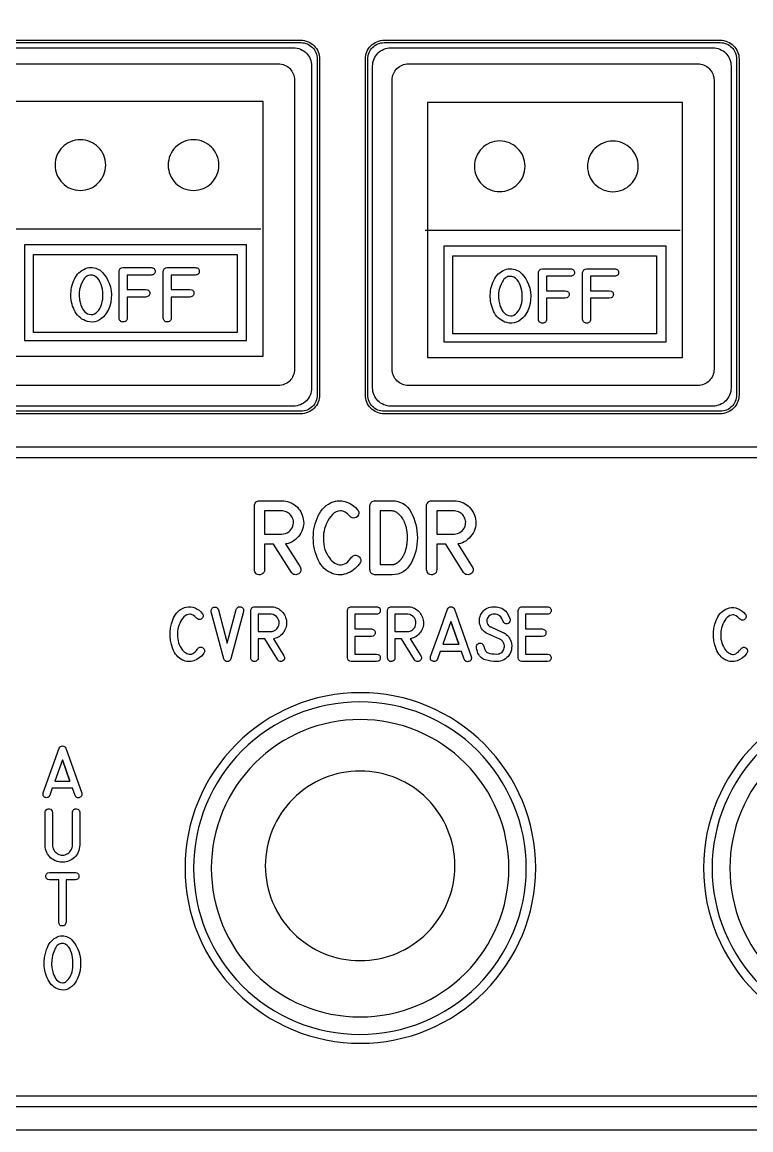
# Model space of a CAD drawing. Extents: x 214 to 359, y 82 to 686.
# Drawn here: x 282.1 to 327.8, y 253.9 to 323.5 of the extents above; entities that cross this region are included whole.
import ezdxf

# ---------------------------------------------------------------- set-up
doc = ezdxf.new("R2010")
doc.units = 0
for name, color, linetype in [('_BACKPANEL', 5, 'CONTINUOUS'), ('_ENGRAVING', 105, 'CONTINUOUS'), ('_LABELS', 30, 'CONTINUOUS'), ('_TOPLAYER', 1, 'CONTINUOUS')]:
    doc.layers.add(name, color=color, linetype=linetype)

msp = doc.modelspace()

# ---------------------------------------------------------------- linework, layer by layer
at = {"layer": '_BACKPANEL'}
for points in [[(214.375, 387.8), (214.375, 374.411), (214.375, 347.633), (214.375, 294.076), (214.375, 280.687), (214.375, 253.909), (359.375, 253.909), (359.375, 280.687), (359.375, 294.076), (359.375, 347.633), (359.375, 374.411), (359.375, 387.8)], [(304.82, 322.177), (325.915, 322.177), (326.02, 322.171), (326.123, 322.156), (326.221, 322.13), (326.316, 322.096), (326.406, 322.053), (326.49, 322.002), (326.569, 321.942), (326.642, 321.876), (326.708, 321.803), (326.767, 321.724), (326.819, 321.64), (326.862, 321.55), (326.896, 321.455), (326.922, 321.357), (326.937, 321.254), (326.942, 321.149), (326.942, 300.054), (326.937, 299.949), (326.922, 299.846), (326.896, 299.748), (326.862, 299.653), (326.819, 299.563), (326.767, 299.479), (326.708, 299.4), (326.642, 299.327), (326.569, 299.261), (326.49, 299.202), (326.406, 299.15), (326.316, 299.107), (326.221, 299.073), (326.123, 299.047), (326.02, 299.032), (325.915, 299.027), (304.82, 299.027), (304.714, 299.032), (304.612, 299.047), (304.513, 299.073), (304.419, 299.107), (304.329, 299.15), (304.244, 299.202), (304.165, 299.261), (304.093, 299.327), (304.026, 299.4), (303.967, 299.479), (303.916, 299.563), (303.873, 299.653), (303.838, 299.748), (303.813, 299.846), (303.798, 299.949), (303.792, 300.054), (303.792, 321.149), (303.798, 321.254), (303.813, 321.357), (303.838, 321.455), (303.873, 321.55), (303.916, 321.64), (303.967, 321.724), (304.026, 321.803), (304.093, 321.876), (304.165, 321.942), (304.244, 322.002), (304.329, 322.053), (304.419, 322.096), (304.513, 322.13), (304.612, 322.156), (304.714, 322.171)]]:
    msp.add_lwpolyline(points, close=True, dxfattribs=at)
msp.add_lwpolyline([(278.493, 322.177), (299.589, 322.177), (299.694, 322.171), (299.796, 322.156), (299.895, 322.13), (299.989, 322.096), (300.079, 322.053), (300.164, 322.002), (300.243, 321.942), (300.316, 321.876), (300.382, 321.803), (300.441, 321.724), (300.492, 321.64), (300.535, 321.55), (300.57, 321.455), (300.595, 321.357), (300.611, 321.254), (300.616, 321.149), (300.616, 300.054), (300.611, 299.949), (300.595, 299.846), (300.57, 299.748), (300.535, 299.653), (300.492, 299.563), (300.441, 299.479), (300.382, 299.4), (300.316, 299.327), (300.243, 299.261), (300.164, 299.202), (300.079, 299.15), (299.989, 299.107), (299.895, 299.073), (299.796, 299.047), (299.694, 299.032), (299.589, 299.027), (278.493, 299.027)], dxfattribs=at)
msp.add_lwpolyline([(303.309, 276.439, 0.414214), (297.359, 270.489, 0.414214), (303.309, 264.539, 0.414214), (309.259, 270.489, 0.414214)], format="xyb", close=True, dxfattribs=at)
at = {"layer": '_ENGRAVING'}
for points in [[(278.503, 322.33), (299.579, 322.33), (299.701, 322.324), (299.819, 322.306), (299.933, 322.276), (300.043, 322.237), (300.147, 322.187), (300.245, 322.127), (300.337, 322.059), (300.421, 321.982), (300.498, 321.897), (300.566, 321.806), (300.626, 321.708), (300.676, 321.604), (300.716, 321.494), (300.745, 321.38), (300.763, 321.261), (300.769, 321.139), (300.769, 300.064), (300.763, 299.942), (300.745, 299.823), (300.716, 299.709), (300.676, 299.6), (300.626, 299.495), (300.566, 299.397), (300.498, 299.306), (300.421, 299.221), (300.337, 299.144), (300.245, 299.076), (300.147, 299.017), (300.043, 298.967), (299.933, 298.927), (299.819, 298.897), (299.701, 298.879), (299.579, 298.873), (278.503, 298.873)], [(278.911, 321.852), (299.127, 321.852), (299.244, 321.846), (299.358, 321.828), (299.468, 321.8), (299.573, 321.762), (299.672, 321.714), (299.767, 321.657), (299.854, 321.591), (299.935, 321.518), (300.009, 321.437), (300.075, 321.349), (300.132, 321.255), (300.18, 321.155), (300.218, 321.05), (300.246, 320.94), (300.263, 320.827), (300.269, 320.71), (300.269, 300.494), (300.263, 300.376), (300.246, 300.263), (300.218, 300.153), (300.18, 300.048), (300.132, 299.948), (300.075, 299.854), (300.009, 299.766), (299.935, 299.685), (299.854, 299.612), (299.767, 299.546), (299.672, 299.489), (299.573, 299.441), (299.468, 299.403), (299.358, 299.375), (299.244, 299.357), (299.127, 299.352), (278.911, 299.352)]]:
    msp.add_lwpolyline(points, dxfattribs=at)
for points in [[(304.83, 322.33), (325.905, 322.33), (326.027, 322.324), (326.146, 322.306), (326.26, 322.276), (326.369, 322.237), (326.473, 322.187), (326.572, 322.127), (326.663, 322.059), (326.748, 321.982), (326.824, 321.897), (326.893, 321.806), (326.952, 321.708), (327.002, 321.604), (327.042, 321.494), (327.072, 321.38), (327.089, 321.261), (327.096, 321.139), (327.096, 300.064), (327.089, 299.942), (327.072, 299.823), (327.042, 299.709), (327.002, 299.6), (326.952, 299.495), (326.893, 299.397), (326.824, 299.306), (326.748, 299.221), (326.663, 299.144), (326.572, 299.076), (326.473, 299.017), (326.369, 298.967), (326.26, 298.927), (326.146, 298.897), (326.027, 298.879), (325.905, 298.873), (304.83, 298.873), (304.708, 298.879), (304.589, 298.897), (304.475, 298.927), (304.365, 298.967), (304.261, 299.017), (304.163, 299.076), (304.071, 299.144), (303.987, 299.221), (303.91, 299.306), (303.842, 299.397), (303.782, 299.495), (303.732, 299.6), (303.692, 299.709), (303.663, 299.823), (303.645, 299.942), (303.639, 300.064), (303.639, 321.139), (303.645, 321.261), (303.663, 321.38), (303.692, 321.494), (303.732, 321.604), (303.782, 321.708), (303.842, 321.806), (303.91, 321.897), (303.987, 321.982), (304.071, 322.059), (304.163, 322.127), (304.261, 322.187), (304.365, 322.237), (304.475, 322.276), (304.589, 322.306), (304.708, 322.324)], [(305.238, 321.852), (325.454, 321.852), (325.571, 321.846), (325.684, 321.828), (325.794, 321.8), (325.899, 321.762), (325.999, 321.714), (326.093, 321.657), (326.181, 321.591), (326.262, 321.518), (326.335, 321.437), (326.401, 321.349), (326.458, 321.255), (326.506, 321.155), (326.544, 321.05), (326.572, 320.94), (326.59, 320.827), (326.596, 320.71), (326.596, 300.494), (326.59, 300.376), (326.572, 300.263), (326.544, 300.153), (326.506, 300.048), (326.458, 299.948), (326.401, 299.854), (326.335, 299.766), (326.262, 299.685), (326.181, 299.612), (326.093, 299.546), (325.999, 299.489), (325.899, 299.441), (325.794, 299.403), (325.684, 299.375), (325.571, 299.357), (325.454, 299.352), (305.238, 299.352), (305.121, 299.357), (305.007, 299.375), (304.897, 299.403), (304.792, 299.441), (304.692, 299.489), (304.598, 299.546), (304.51, 299.612), (304.429, 299.685), (304.356, 299.766), (304.29, 299.854), (304.233, 299.948), (304.185, 300.048), (304.147, 300.153), (304.119, 300.263), (304.101, 300.376), (304.096, 300.494), (304.096, 320.71), (304.101, 320.827), (304.119, 320.94), (304.147, 321.05), (304.185, 321.155), (304.233, 321.255), (304.29, 321.349), (304.356, 321.437), (304.429, 321.518), (304.51, 321.591), (304.598, 321.657), (304.692, 321.714), (304.792, 321.762), (304.897, 321.8), (305.007, 321.828), (305.121, 321.846)], [(219.719, 296.135), (355.536, 296.135), (355.536, 296.771), (219.719, 296.771)], [(299.538, 289.254), (299.568, 289.191), (299.587, 289.131), (299.594, 289.073), (299.59, 289.018), (299.574, 288.965), (299.546, 288.915), (299.507, 288.868), (299.456, 288.823), (299.399, 288.791), (299.339, 288.771), (299.274, 288.765), (299.205, 288.771), (299.139, 288.789), (299.082, 288.818), (299.035, 288.859), (298.998, 288.911), (297.879, 290.679), (297.311, 290.679), (297.311, 289.082), (297.3, 288.99), (297.267, 288.912), (297.211, 288.847), (297.132, 288.797), (297.044, 288.766), (296.959, 288.761), (296.876, 288.783), (296.796, 288.83), (296.742, 288.88), (296.703, 288.939), (296.679, 289.006), (296.671, 289.082), (296.671, 293.092), (296.677, 293.155), (296.694, 293.213), (296.723, 293.267), (296.763, 293.316), (296.812, 293.357), (296.866, 293.386), (296.925, 293.403), (296.989, 293.409), (298.398, 293.409), (298.523, 293.404), (298.644, 293.389), (298.761, 293.364), (298.873, 293.328), (298.982, 293.283), (299.086, 293.227), (299.185, 293.162), (299.281, 293.086), (299.37, 293.002), (299.451, 292.913), (299.522, 292.819), (299.585, 292.719), (299.638, 292.614), (299.683, 292.503), (299.719, 292.387), (299.746, 292.265), (299.764, 292.133), (299.768, 292.003), (299.759, 291.875), (299.738, 291.75), (299.703, 291.626), (299.655, 291.504), (299.594, 291.385), (299.521, 291.268), (299.437, 291.158), (299.347, 291.059), (299.25, 290.971), (299.147, 290.895), (299.037, 290.83), (298.921, 290.777), (298.798, 290.735), (298.668, 290.704), (298.625, 290.697)], [(303.293, 289.488), (303.273, 289.458), (303.262, 289.442), (303.252, 289.429), (303.172, 289.328), (303.085, 289.234), (302.992, 289.148), (302.893, 289.069), (302.788, 288.998), (302.677, 288.935), (302.56, 288.879), (302.437, 288.831), (302.311, 288.793), (302.185, 288.768), (302.06, 288.756), (301.935, 288.758), (301.811, 288.773), (301.688, 288.8), (301.564, 288.841), (301.442, 288.896), (301.304, 288.973), (301.176, 289.062), (301.057, 289.164), (300.948, 289.278), (300.848, 289.404), (300.758, 289.543), (300.677, 289.694), (300.605, 289.858), (300.543, 290.028), (300.491, 290.2), (300.448, 290.374), (300.415, 290.55), (300.391, 290.727), (300.376, 290.906), (300.372, 291.086), (300.376, 291.268), (300.39, 291.449), (300.414, 291.627), (300.448, 291.8), (300.491, 291.97), (300.544, 292.136), (300.607, 292.299), (300.68, 292.458), (300.762, 292.613), (300.854, 292.759), (300.956, 292.89), (301.067, 293.008), (301.189, 293.111), (301.32, 293.2), (301.461, 293.274), (301.612, 293.334), (301.773, 293.38), (301.868, 293.398), (301.963, 293.408), (302.059, 293.411), (302.154, 293.406), (302.249, 293.392), (302.343, 293.371), (302.533, 293.306), (302.714, 293.217), (302.878, 293.111), (303.025, 292.989), (303.155, 292.851), (303.166, 292.835), (303.208, 292.765), (303.229, 292.692), (303.23, 292.616), (303.209, 292.537), (303.172, 292.463), (303.123, 292.405), (303.06, 292.362), (302.985, 292.334), (302.899, 292.323), (302.817, 292.337), (302.738, 292.375), (302.662, 292.438), (302.587, 292.521), (302.512, 292.592), (302.438, 292.652), (302.364, 292.7), (302.291, 292.737), (302.219, 292.762), (302.148, 292.776), (302.077, 292.778), (301.94, 292.759), (301.81, 292.714), (301.688, 292.643), (301.573, 292.547), (301.467, 292.43), (301.37, 292.298), (301.282, 292.151), (301.203, 291.989), (301.137, 291.821), (301.084, 291.659), (301.046, 291.502), (301.022, 291.351), (301.007, 291.185), (301.003, 291.019), (301.011, 290.852), (301.03, 290.685), (301.061, 290.52), (301.105, 290.36), (301.164, 290.205), (301.235, 290.055), (301.305, 289.932), (301.38, 289.821), (301.459, 289.722), (301.543, 289.635), (301.631, 289.56), (301.723, 289.497), (301.82, 289.446), (301.922, 289.407), (302.025, 289.385), (302.127, 289.383), (302.229, 289.402), (302.331, 289.441), (302.432, 289.501), (302.532, 289.581), (302.632, 289.682), (302.731, 289.803), (302.774, 289.862), (302.827, 289.915), (302.882, 289.954), (302.937, 289.98), (302.993, 289.992), (303.05, 289.992), (303.107, 289.978), (303.165, 289.951), (303.224, 289.911), (303.277, 289.864), (303.317, 289.814), (303.345, 289.764), (303.36, 289.712), (303.362, 289.658), (303.352, 289.603), (303.329, 289.546)], [(304.244, 293.409), (305.313, 293.409), (305.506, 293.398), (305.686, 293.364), (305.854, 293.307), (306.01, 293.228), (306.153, 293.126), (306.283, 293.001), (306.401, 292.853), (306.507, 292.683), (306.6, 292.499), (306.68, 292.311), (306.749, 292.118), (306.805, 291.921), (306.848, 291.719), (306.879, 291.512), (306.898, 291.301), (306.904, 291.085), (306.898, 290.87), (306.879, 290.659), (306.848, 290.452), (306.804, 290.25), (306.748, 290.053), (306.68, 289.86), (306.599, 289.672), (306.506, 289.488), (306.4, 289.318), (306.282, 289.17), (306.151, 289.045), (306.008, 288.943), (305.853, 288.864), (305.685, 288.807), (305.505, 288.773), (305.313, 288.762), (304.244, 288.762), (304.249, 288.762), (304.244, 288.762), (304.162, 288.775), (304.107, 288.793), (304.059, 288.816), (304.019, 288.845), (303.986, 288.881), (303.961, 288.922), (303.942, 288.97), (303.932, 289.024), (303.929, 289.084), (303.926, 289.084), (303.929, 293.092), (303.926, 293.11), (303.935, 293.17), (303.955, 293.225), (303.985, 293.276), (304.025, 293.322), (304.073, 293.36), (304.126, 293.387), (304.184, 293.404), (304.246, 293.409)], [(310.349, 289.254), (310.379, 289.191), (310.398, 289.131), (310.405, 289.073), (310.401, 289.018), (310.385, 288.965), (310.357, 288.915), (310.318, 288.868), (310.267, 288.823), (310.21, 288.791), (310.15, 288.771), (310.085, 288.765), (310.016, 288.771), (309.95, 288.789), (309.893, 288.818), (309.846, 288.859), (309.809, 288.911), (308.69, 290.679), (308.122, 290.679), (308.122, 289.082), (308.111, 288.99), (308.078, 288.912), (308.022, 288.847), (307.943, 288.797), (307.855, 288.766), (307.77, 288.761), (307.687, 288.783), (307.607, 288.83), (307.553, 288.88), (307.514, 288.939), (307.49, 289.006), (307.482, 289.082), (307.482, 293.092), (307.488, 293.155), (307.505, 293.213), (307.534, 293.267), (307.574, 293.316), (307.623, 293.357), (307.677, 293.386), (307.736, 293.403), (307.8, 293.409), (309.209, 293.409), (309.334, 293.404), (309.455, 293.389), (309.572, 293.364), (309.684, 293.328), (309.793, 293.283), (309.897, 293.227), (309.996, 293.162), (310.092, 293.086), (310.181, 293.002), (310.262, 292.913), (310.333, 292.819), (310.396, 292.719), (310.449, 292.614), (310.494, 292.503), (310.53, 292.387), (310.557, 292.265), (310.575, 292.133), (310.579, 292.003), (310.57, 291.875), (310.549, 291.75), (310.514, 291.626), (310.466, 291.504), (310.405, 291.385), (310.332, 291.268), (310.248, 291.158), (310.158, 291.059), (310.061, 290.971), (309.958, 290.895), (309.848, 290.83), (309.732, 290.777), (309.609, 290.735), (309.479, 290.704), (309.436, 290.697)], [(298.398, 291.317), (298.512, 291.326), (298.621, 291.352), (298.726, 291.396), (298.826, 291.458), (298.916, 291.533), (298.99, 291.62), (299.049, 291.717), (299.091, 291.825), (299.112, 291.912), (299.124, 291.996), (299.127, 292.078), (299.119, 292.158), (299.102, 292.236), (299.076, 292.312), (299.039, 292.386), (298.993, 292.457), (298.94, 292.524), (298.881, 292.583), (298.818, 292.634), (298.75, 292.677), (298.677, 292.712), (298.6, 292.739), (298.517, 292.758), (298.43, 292.769), (297.311, 292.769), (297.311, 291.317)], [(305.313, 289.402), (305.322, 289.402), (305.333, 289.402), (305.341, 289.403), (305.352, 289.404), (305.362, 289.405), (305.374, 289.406), (305.383, 289.407), (305.395, 289.408), (305.404, 289.41), (305.415, 289.411), (305.433, 289.415), (305.442, 289.419), (305.454, 289.424), (305.464, 289.425), (305.476, 289.429), (305.485, 289.431), (305.497, 289.436), (305.517, 289.445), (305.54, 289.454), (305.549, 289.457), (305.56, 289.463), (305.579, 289.474), (305.601, 289.486), (305.61, 289.491), (305.622, 289.499), (305.642, 289.513), (305.652, 289.518), (305.665, 289.526), (305.674, 289.533), (305.685, 289.542), (305.694, 289.548), (305.706, 289.556), (305.728, 289.574), (305.746, 289.592), (305.756, 289.601), (305.767, 289.613), (305.776, 289.622), (305.787, 289.633), (305.808, 289.651), (305.817, 289.66), (305.828, 289.672), (305.837, 289.682), (305.849, 289.694), (305.867, 289.717), (305.887, 289.742), (305.905, 289.767), (305.914, 289.779), (305.926, 289.792), (305.934, 289.806), (305.944, 289.819), (305.952, 289.834), (305.962, 289.849), (305.98, 289.876), (305.988, 289.891), (305.998, 289.905), (306.006, 289.92), (306.017, 289.935), (306.03, 289.964), (306.038, 289.98), (306.048, 289.998), (306.056, 290.013), (306.066, 290.03), (306.072, 290.046), (306.08, 290.064), (306.096, 290.098), (306.112, 290.135), (306.117, 290.152), (306.125, 290.171), (306.131, 290.189), (306.139, 290.209), (306.15, 290.246), (306.156, 290.264), (306.164, 290.284), (306.175, 290.323), (306.189, 290.362), (306.192, 290.381), (306.198, 290.402), (306.203, 290.422), (306.209, 290.443), (306.213, 290.46), (306.218, 290.482), (306.225, 290.525), (306.229, 290.544), (306.234, 290.566), (306.237, 290.585), (306.241, 290.607), (306.248, 290.65), (306.251, 290.67), (306.257, 290.693), (306.262, 290.736), (306.263, 290.755), (306.266, 290.779), (306.271, 290.822), (306.273, 290.865), (306.275, 290.911), (306.277, 290.954), (306.279, 290.975), (306.282, 290.999), (306.283, 291.018), (306.284, 291.042), (306.284, 291.063), (306.284, 291.085), (306.284, 291.107), (306.284, 291.129), (306.283, 291.15), (306.282, 291.174), (306.282, 291.194), (306.282, 291.217), (306.277, 291.262), (306.275, 291.303), (306.271, 291.351), (306.268, 291.392), (306.264, 291.435), (306.26, 291.455), (306.259, 291.478), (306.25, 291.521), (306.246, 291.54), (306.243, 291.562), (306.237, 291.605), (306.23, 291.648), (306.218, 291.689), (306.212, 291.728), (306.205, 291.747), (306.2, 291.769), (306.194, 291.788), (306.189, 291.809), (306.178, 291.848), (306.166, 291.887), (306.158, 291.904), (306.153, 291.923), (306.139, 291.961), (306.125, 291.998), (306.117, 292.015), (306.112, 292.034), (306.103, 292.05), (306.096, 292.068), (306.08, 292.102), (306.066, 292.134), (306.051, 292.168), (306.041, 292.183), (306.035, 292.197), (306.017, 292.229), (305.998, 292.259), (305.988, 292.273), (305.98, 292.288), (305.962, 292.315), (305.953, 292.329), (305.946, 292.343), (305.908, 292.395), (305.871, 292.445), (305.83, 292.49), (305.79, 292.533), (305.751, 292.572), (305.708, 292.606), (305.665, 292.64), (305.622, 292.669), (305.581, 292.694), (305.54, 292.715), (305.497, 292.731), (305.454, 292.747), (305.433, 292.752), (305.415, 292.76), (305.374, 292.767), (305.333, 292.769), (305.322, 292.769), (305.313, 292.769), (304.564, 292.769), (304.564, 289.402)], [(309.209, 291.317), (309.323, 291.326), (309.432, 291.352), (309.537, 291.396), (309.637, 291.458), (309.727, 291.533), (309.801, 291.62), (309.86, 291.717), (309.902, 291.825), (309.923, 291.912), (309.935, 291.996), (309.938, 292.078), (309.93, 292.158), (309.913, 292.236), (309.887, 292.312), (309.85, 292.386), (309.804, 292.457), (309.751, 292.524), (309.692, 292.583), (309.629, 292.634), (309.561, 292.677), (309.488, 292.712), (309.411, 292.739), (309.328, 292.758), (309.241, 292.769), (308.122, 292.769), (308.122, 291.317)], [(293.504, 283.849), (293.489, 283.827), (293.481, 283.815), (293.474, 283.805), (293.353, 283.661), (293.213, 283.539), (293.056, 283.439), (292.881, 283.362), (292.79, 283.334), (292.698, 283.315), (292.608, 283.307), (292.517, 283.308), (292.427, 283.319), (292.337, 283.339), (292.247, 283.37), (292.158, 283.41), (292.058, 283.467), (291.965, 283.533), (291.878, 283.609), (291.799, 283.693), (291.726, 283.787), (291.661, 283.89), (291.602, 284.002), (291.55, 284.123), (291.467, 284.377), (291.411, 284.636), (291.384, 284.899), (291.383, 285.168), (291.411, 285.434), (291.467, 285.688), (291.506, 285.812), (291.551, 285.932), (291.604, 286.05), (291.664, 286.164), (291.731, 286.273), (291.805, 286.37), (291.886, 286.457), (291.974, 286.534), (292.07, 286.599), (292.172, 286.655), (292.282, 286.699), (292.399, 286.733), (292.537, 286.754), (292.676, 286.752), (292.814, 286.727), (292.951, 286.678), (293.083, 286.612), (293.202, 286.534), (293.309, 286.444), (293.403, 286.341), (293.412, 286.329), (293.442, 286.278), (293.457, 286.224), (293.458, 286.167), (293.443, 286.108), (293.416, 286.054), (293.38, 286.01), (293.334, 285.978), (293.28, 285.958), (293.217, 285.95), (293.158, 285.96), (293.1, 285.989), (293.045, 286.035), (292.936, 286.149), (292.829, 286.229), (292.776, 286.257), (292.723, 286.275), (292.671, 286.286), (292.62, 286.287), (292.52, 286.273), (292.426, 286.239), (292.337, 286.187), (292.254, 286.116), (292.176, 286.029), (292.106, 285.932), (292.042, 285.822), (291.985, 285.702), (291.936, 285.578), (291.898, 285.458), (291.87, 285.342), (291.853, 285.229), (291.842, 285.106), (291.839, 284.983), (291.845, 284.86), (291.859, 284.736), (291.881, 284.614), (291.914, 284.495), (291.956, 284.38), (292.008, 284.269), (292.113, 284.095), (292.171, 284.022), (292.232, 283.957), (292.296, 283.902), (292.363, 283.855), (292.433, 283.818), (292.507, 283.789), (292.582, 283.772), (292.656, 283.771), (292.731, 283.785), (292.804, 283.814), (292.878, 283.858), (292.951, 283.918), (293.023, 283.993), (293.095, 284.082), (293.126, 284.126), (293.165, 284.165), (293.205, 284.194), (293.245, 284.213), (293.286, 284.223), (293.327, 284.222), (293.369, 284.212), (293.411, 284.192), (293.454, 284.162), (293.522, 284.091), (293.542, 284.053), (293.553, 284.015), (293.554, 283.975), (293.547, 283.934), (293.53, 283.892)], [(293.968, 286.437), (293.966, 286.545), (293.976, 286.59), (293.994, 286.63), (294.018, 286.663), (294.05, 286.691), (294.089, 286.713), (294.135, 286.73), (294.183, 286.739), (294.227, 286.739), (294.268, 286.731), (294.305, 286.714), (294.339, 286.688), (294.369, 286.654), (294.418, 286.56), (294.974, 284.461), (295.533, 286.58), (295.556, 286.632), (295.583, 286.675), (295.613, 286.71), (295.648, 286.735), (295.686, 286.751), (295.728, 286.758), (295.774, 286.756), (295.823, 286.746), (295.871, 286.728), (295.911, 286.704), (295.942, 286.676), (295.966, 286.643), (295.982, 286.604), (295.99, 286.56), (295.99, 286.511), (295.982, 286.457), (295.197, 283.485), (295.158, 283.41), (295.108, 283.355), (295.048, 283.323), (294.976, 283.311), (294.903, 283.321), (294.842, 283.353), (294.79, 283.405), (294.75, 283.479)], [(298.529, 283.675), (298.565, 283.584), (298.57, 283.541), (298.567, 283.501), (298.555, 283.462), (298.535, 283.424), (298.47, 283.356), (298.428, 283.332), (298.384, 283.318), (298.337, 283.313), (298.287, 283.317), (298.239, 283.331), (298.198, 283.353), (298.164, 283.383), (298.136, 283.422), (297.323, 284.732), (296.911, 284.732), (296.911, 283.548), (296.902, 283.48), (296.878, 283.422), (296.837, 283.374), (296.78, 283.337), (296.716, 283.314), (296.654, 283.31), (296.594, 283.326), (296.536, 283.361), (296.496, 283.398), (296.468, 283.442), (296.451, 283.492), (296.445, 283.548), (296.445, 286.519), (296.45, 286.566), (296.462, 286.61), (296.483, 286.65), (296.512, 286.686), (296.548, 286.716), (296.587, 286.738), (296.63, 286.75), (296.676, 286.755), (297.701, 286.755), (297.792, 286.751), (297.879, 286.74), (297.964, 286.721), (298.046, 286.695), (298.125, 286.661), (298.2, 286.62), (298.273, 286.571), (298.343, 286.515), (298.466, 286.387), (298.518, 286.317), (298.563, 286.243), (298.602, 286.165), (298.635, 286.083), (298.681, 285.907), (298.693, 285.809), (298.696, 285.713), (298.69, 285.618), (298.674, 285.525), (298.649, 285.433), (298.614, 285.343), (298.57, 285.255), (298.517, 285.168), (298.456, 285.086), (298.39, 285.013), (298.32, 284.948), (298.245, 284.892), (298.165, 284.844), (298.081, 284.804), (297.991, 284.773), (297.897, 284.75), (297.866, 284.745)], [(304.344, 286.286), (302.976, 286.286), (302.976, 285.366), (304.019, 285.366), (304.121, 285.337), (304.162, 285.315), (304.194, 285.288), (304.22, 285.255), (304.238, 285.218), (304.249, 285.174), (304.252, 285.126), (304.249, 285.078), (304.238, 285.034), (304.219, 284.997), (304.194, 284.964), (304.161, 284.937), (304.121, 284.916), (304.019, 284.888), (302.976, 284.888), (302.976, 283.783), (304.344, 283.783), (304.446, 283.755), (304.486, 283.733), (304.518, 283.706), (304.544, 283.674), (304.562, 283.636), (304.573, 283.594), (304.577, 283.546), (304.573, 283.498), (304.562, 283.456), (304.544, 283.418), (304.518, 283.386), (304.486, 283.359), (304.446, 283.338), (304.344, 283.311), (302.747, 283.311), (302.655, 283.336), (302.618, 283.357), (302.585, 283.384), (302.559, 283.416), (302.538, 283.455), (302.513, 283.549), (302.513, 286.519), (302.539, 286.617), (302.56, 286.657), (302.587, 286.689), (302.619, 286.715), (302.656, 286.735), (302.699, 286.748), (302.747, 286.755), (304.344, 286.755), (304.398, 286.747), (304.446, 286.733), (304.486, 286.713), (304.518, 286.686), (304.544, 286.654), (304.562, 286.615), (304.572, 286.57), (304.576, 286.519), (304.572, 286.467), (304.561, 286.422), (304.543, 286.384), (304.517, 286.351), (304.485, 286.325), (304.445, 286.306), (304.398, 286.293)], [(307.119, 283.675), (307.155, 283.584), (307.16, 283.541), (307.157, 283.501), (307.145, 283.462), (307.125, 283.424), (307.059, 283.356), (307.018, 283.332), (306.974, 283.318), (306.927, 283.313), (306.877, 283.317), (306.829, 283.331), (306.788, 283.353), (306.753, 283.383), (306.726, 283.422), (305.913, 284.732), (305.5, 284.732), (305.5, 283.548), (305.492, 283.48), (305.468, 283.422), (305.427, 283.374), (305.37, 283.337), (305.306, 283.314), (305.244, 283.31), (305.184, 283.326), (305.126, 283.361), (305.086, 283.398), (305.058, 283.442), (305.041, 283.492), (305.035, 283.548), (305.035, 286.519), (305.039, 286.566), (305.052, 286.61), (305.073, 286.65), (305.102, 286.686), (305.137, 286.716), (305.176, 286.738), (305.219, 286.75), (305.266, 286.755), (306.291, 286.755), (306.381, 286.751), (306.469, 286.74), (306.554, 286.721), (306.636, 286.695), (306.714, 286.661), (306.79, 286.62), (306.863, 286.571), (306.932, 286.515), (307.056, 286.387), (307.107, 286.317), (307.153, 286.243), (307.192, 286.165), (307.225, 286.083), (307.27, 285.907), (307.283, 285.809), (307.286, 285.713), (307.28, 285.618), (307.264, 285.525), (307.239, 285.433), (307.204, 285.343), (307.16, 285.255), (307.106, 285.168), (307.046, 285.086), (306.98, 285.013), (306.91, 284.948), (306.835, 284.892), (306.755, 284.844), (306.67, 284.804), (306.581, 284.773), (306.487, 284.75), (306.456, 284.745)], [(307.736, 283.635), (308.264, 285.118), (308.795, 286.6), (308.829, 286.667), (308.876, 286.715), (308.937, 286.744), (309.011, 286.755), (309.085, 286.746), (309.146, 286.717), (309.194, 286.668), (309.229, 286.6), (310.286, 283.627), (310.296, 283.519), (310.289, 283.472), (310.275, 283.432), (310.254, 283.396), (310.225, 283.366), (310.188, 283.34), (310.144, 283.321), (310.098, 283.308), (310.054, 283.304), (310.013, 283.308), (309.975, 283.321), (309.939, 283.343), (309.906, 283.374), (309.849, 283.462), (309.679, 283.943), (308.335, 283.943), (308.17, 283.474), (308.111, 283.386), (308.078, 283.355), (308.042, 283.333), (308.003, 283.32), (307.961, 283.316), (307.917, 283.321), (307.869, 283.335), (307.825, 283.356), (307.788, 283.381), (307.759, 283.411), (307.739, 283.447), (307.726, 283.486), (307.721, 283.531)], [(312.271, 285.144), (312.297, 285.132), (312.327, 285.117), (312.353, 285.102), (312.379, 285.086), (312.406, 285.07), (312.484, 285.012), (312.554, 284.95), (312.616, 284.882), (312.67, 284.809), (312.717, 284.731), (312.756, 284.647), (312.787, 284.558), (312.81, 284.464), (312.828, 284.311), (312.823, 284.153), (312.803, 284.041), (312.771, 283.933), (312.725, 283.829), (312.666, 283.73), (312.596, 283.639), (312.518, 283.558), (312.431, 283.488), (312.337, 283.43), (312.229, 283.38), (312.12, 283.344), (312.009, 283.323), (311.896, 283.316), (311.707, 283.322), (311.522, 283.341), (311.342, 283.372), (311.165, 283.416), (311.081, 283.446), (311.004, 283.487), (310.932, 283.538), (310.867, 283.6), (310.808, 283.672), (310.755, 283.754), (310.709, 283.848), (310.669, 283.951), (310.639, 284.066), (310.616, 284.183), (310.61, 284.242), (310.618, 284.297), (310.64, 284.349), (310.675, 284.397), (310.719, 284.436), (310.768, 284.461), (310.822, 284.471), (310.882, 284.468), (310.942, 284.447), (310.992, 284.413), (311.033, 284.365), (311.063, 284.303), (311.068, 284.288), (311.115, 284.124), (311.177, 283.996), (311.213, 283.946), (311.253, 283.906), (311.297, 283.874), (311.344, 283.852), (311.453, 283.822), (311.58, 283.801), (311.727, 283.79), (311.893, 283.788), (311.97, 283.793), (312.042, 283.807), (312.107, 283.832), (312.165, 283.865), (312.218, 283.909), (312.264, 283.962), (312.303, 284.025), (312.337, 284.098), (312.357, 284.167), (312.367, 284.238), (312.366, 284.311), (312.353, 284.384), (312.331, 284.456), (312.299, 284.521), (312.259, 284.58), (312.21, 284.632), (312.154, 284.673), (312.084, 284.711), (311.32, 285.053), (311.296, 285.066), (311.206, 285.119), (311.126, 285.178), (311.055, 285.242), (310.992, 285.311), (310.938, 285.385), (310.894, 285.465), (310.858, 285.55), (310.83, 285.64), (310.809, 285.746), (310.799, 285.85), (310.8, 285.95), (310.814, 286.048), (310.839, 286.143), (310.876, 286.236), (310.924, 286.326), (310.985, 286.413), (311.053, 286.493), (311.127, 286.562), (311.207, 286.621), (311.291, 286.669), (311.38, 286.707), (311.475, 286.733), (311.575, 286.749), (311.68, 286.755), (311.861, 286.75), (312.033, 286.717), (312.116, 286.695), (312.2, 286.662), (312.298, 286.608), (312.383, 286.545), (312.457, 286.472), (312.518, 286.39), (312.623, 286.209), (312.718, 286.015), (312.733, 285.971), (312.737, 285.892), (312.716, 285.821), (312.675, 285.757), (312.64, 285.727), (312.596, 285.702), (312.55, 285.687), (312.502, 285.683), (312.452, 285.69), (312.404, 285.707), (312.362, 285.736), (312.326, 285.775), (312.295, 285.825), (312.204, 286.024), (312.145, 286.117), (312.068, 286.193), (311.998, 286.233), (311.923, 286.26), (311.815, 286.279), (311.664, 286.284), (311.559, 286.27), (311.468, 286.233), (311.39, 286.173), (311.325, 286.089), (311.292, 286.026), (311.271, 285.959), (311.262, 285.889), (311.266, 285.815), (311.285, 285.727), (311.32, 285.649), (311.371, 285.582), (311.438, 285.525), (311.452, 285.514), (311.471, 285.504), (311.489, 285.495), (311.508, 285.487)], [(315.068, 286.286), (313.701, 286.286), (313.701, 285.366), (314.743, 285.366), (314.846, 285.337), (314.886, 285.315), (314.919, 285.288), (314.944, 285.255), (314.963, 285.218), (314.973, 285.174), (314.977, 285.126), (314.973, 285.078), (314.962, 285.034), (314.944, 284.997), (314.918, 284.964), (314.885, 284.937), (314.845, 284.916), (314.743, 284.888), (313.701, 284.888), (313.701, 283.783), (315.068, 283.783), (315.17, 283.755), (315.21, 283.733), (315.243, 283.706), (315.268, 283.674), (315.286, 283.636), (315.297, 283.594), (315.301, 283.546), (315.297, 283.498), (315.286, 283.456), (315.268, 283.418), (315.243, 283.386), (315.21, 283.359), (315.17, 283.338), (315.068, 283.311), (313.472, 283.311), (313.38, 283.336), (313.342, 283.357), (313.31, 283.384), (313.283, 283.416), (313.262, 283.455), (313.237, 283.549), (313.237, 286.519), (313.264, 286.617), (313.285, 286.657), (313.312, 286.689), (313.344, 286.715), (313.381, 286.735), (313.424, 286.748), (313.472, 286.755), (315.068, 286.755), (315.123, 286.747), (315.17, 286.733), (315.21, 286.713), (315.243, 286.686), (315.268, 286.654), (315.286, 286.615), (315.297, 286.57), (315.3, 286.519), (315.296, 286.467), (315.285, 286.422), (315.267, 286.384), (315.242, 286.351), (315.209, 286.325), (315.17, 286.306), (315.123, 286.293)], [(327.584, 283.842), (327.569, 283.82), (327.561, 283.809), (327.554, 283.799), (327.434, 283.657), (327.297, 283.536), (327.142, 283.438), (326.97, 283.362), (326.88, 283.335), (326.79, 283.316), (326.7, 283.308), (326.611, 283.309), (326.522, 283.32), (326.434, 283.34), (326.346, 283.37), (326.258, 283.409), (326.159, 283.466), (326.067, 283.531), (325.982, 283.605), (325.904, 283.689), (325.833, 283.781), (325.768, 283.882), (325.71, 283.993), (325.659, 284.112), (325.577, 284.362), (325.522, 284.617), (325.495, 284.877), (325.495, 285.141), (325.522, 285.403), (325.577, 285.654), (325.66, 285.894), (325.771, 286.123), (325.837, 286.23), (325.91, 286.326), (325.99, 286.411), (326.077, 286.487), (326.171, 286.551), (326.272, 286.606), (326.38, 286.65), (326.495, 286.683), (326.631, 286.704), (326.767, 286.702), (326.903, 286.677), (327.039, 286.629), (327.169, 286.564), (327.286, 286.487), (327.391, 286.398), (327.484, 286.297), (327.493, 286.285), (327.523, 286.234), (327.538, 286.181), (327.538, 286.126), (327.523, 286.068), (327.497, 286.014), (327.461, 285.971), (327.417, 285.94), (327.363, 285.919), (327.301, 285.912), (327.242, 285.922), (327.186, 285.95), (327.132, 285.995), (327.024, 286.108), (326.918, 286.187), (326.814, 286.232), (326.763, 286.242), (326.713, 286.244), (326.615, 286.23), (326.522, 286.197), (326.434, 286.145), (326.352, 286.075), (326.276, 285.99), (326.206, 285.894), (326.143, 285.786), (326.087, 285.667), (326.039, 285.545), (326.002, 285.427), (325.974, 285.312), (325.957, 285.202), (325.946, 285.081), (325.944, 284.959), (325.949, 284.838), (325.963, 284.716), (325.985, 284.595), (326.017, 284.479), (326.059, 284.366), (326.11, 284.256), (326.214, 284.085), (326.27, 284.012), (326.33, 283.949), (326.393, 283.894), (326.459, 283.848), (326.529, 283.811), (326.601, 283.783), (326.675, 283.767), (326.749, 283.765), (326.822, 283.779), (326.894, 283.808), (326.967, 283.851), (327.038, 283.91), (327.11, 283.984), (327.181, 284.072), (327.211, 284.115), (327.25, 284.153), (327.289, 284.182), (327.328, 284.201), (327.368, 284.21), (327.409, 284.21), (327.45, 284.2), (327.492, 284.18), (327.534, 284.151), (327.601, 284.08), (327.621, 284.043), (327.631, 284.005), (327.633, 283.966), (327.626, 283.926), (327.609, 283.884)], [(297.701, 285.204), (297.783, 285.211), (297.863, 285.23), (297.939, 285.263), (298.012, 285.308), (298.077, 285.365), (298.131, 285.429), (298.173, 285.501), (298.204, 285.581), (298.229, 285.707), (298.225, 285.828), (298.193, 285.941), (298.133, 286.049), (298.052, 286.142), (297.956, 286.212), (297.847, 286.258), (297.724, 286.281), (296.911, 286.281), (296.911, 285.204)], [(306.291, 285.204), (306.373, 285.211), (306.452, 285.23), (306.529, 285.263), (306.602, 285.308), (306.667, 285.365), (306.721, 285.429), (306.763, 285.501), (306.794, 285.581), (306.818, 285.707), (306.815, 285.828), (306.783, 285.941), (306.723, 286.049), (306.642, 286.142), (306.546, 286.212), (306.437, 286.258), (306.314, 286.281), (305.5, 286.281), (305.5, 285.204)], [(309.511, 284.415), (309.009, 285.828), (308.504, 284.415)], [(309.009, 285.828), (309.511, 284.415)], [(283.421, 275.068), (283.921, 276.47), (284.423, 277.873), (284.455, 277.936), (284.5, 277.982), (284.557, 278.009), (284.627, 278.019), (284.698, 278.01), (284.755, 277.983), (284.801, 277.937), (284.833, 277.873), (285.834, 275.06), (285.843, 274.957), (285.837, 274.914), (285.824, 274.875), (285.803, 274.841), (285.776, 274.813), (285.741, 274.789), (285.7, 274.77), (285.656, 274.758), (285.614, 274.754), (285.575, 274.758), (285.539, 274.771), (285.506, 274.792), (285.475, 274.821), (285.42, 274.904), (285.259, 275.359), (283.988, 275.359), (283.832, 274.915), (283.776, 274.832), (283.745, 274.802), (283.711, 274.782), (283.674, 274.77), (283.634, 274.766), (283.592, 274.771), (283.547, 274.784), (283.505, 274.803), (283.471, 274.827), (283.443, 274.856), (283.424, 274.889), (283.412, 274.927), (283.407, 274.969)], [(285.1, 275.806), (284.626, 277.142), (284.148, 275.806)], [(284.626, 277.142), (285.1, 275.806)], [(285.713, 271.811), (285.713, 271.779), (285.707, 271.68), (285.686, 271.558), (285.656, 271.445), (285.618, 271.339), (285.572, 271.242), (285.517, 271.153), (285.454, 271.073), (285.382, 271.001), (285.302, 270.937), (285.217, 270.881), (285.13, 270.833), (285.042, 270.793), (284.953, 270.761), (284.862, 270.737), (284.77, 270.721), (284.677, 270.713), (284.582, 270.713), (284.487, 270.721), (284.395, 270.737), (284.304, 270.76), (284.215, 270.792), (284.129, 270.831), (284.045, 270.878), (283.962, 270.934), (283.882, 270.997), (283.807, 271.068), (283.741, 271.146), (283.685, 271.232), (283.637, 271.326), (283.599, 271.428), (283.569, 271.537), (283.549, 271.654), (283.537, 271.779), (283.537, 271.811), (283.537, 273.841), (283.542, 273.888), (283.555, 273.93), (283.6, 274.003), (283.658, 274.05), (283.729, 274.071), (283.813, 274.066), (283.891, 274.038), (283.948, 273.992), (283.981, 273.926), (283.993, 273.841), (283.993, 271.811), (284.003, 271.72), (284.022, 271.634), (284.05, 271.554), (284.086, 271.481), (284.132, 271.413), (284.185, 271.351), (284.248, 271.295), (284.319, 271.245), (284.396, 271.205), (284.473, 271.176), (284.551, 271.16), (284.63, 271.156), (284.71, 271.164), (284.791, 271.184), (284.873, 271.217), (284.956, 271.262), (285.026, 271.31), (285.086, 271.365), (285.137, 271.427), (285.177, 271.495), (285.208, 271.569), (285.233, 271.646), (285.25, 271.727), (285.26, 271.811), (285.26, 273.841), (285.263, 273.885), (285.292, 273.972), (285.315, 274.006), (285.343, 274.032), (285.376, 274.051), (285.414, 274.064), (285.507, 274.068), (285.597, 274.046), (285.633, 274.027), (285.662, 274.001), (285.684, 273.97), (285.7, 273.933), (285.713, 273.841)], [(284.401, 266.941), (284.401, 269.6), (283.812, 269.6), (283.714, 269.621), (283.675, 269.64), (283.644, 269.666), (283.62, 269.698), (283.602, 269.736), (283.592, 269.78), (283.588, 269.829), (283.592, 269.879), (283.603, 269.923), (283.62, 269.961), (283.645, 269.993), (283.676, 270.019), (283.715, 270.039), (283.812, 270.061), (285.44, 270.061), (285.537, 270.04), (285.575, 270.02), (285.606, 269.994), (285.631, 269.962), (285.648, 269.924), (285.659, 269.88), (285.662, 269.829), (285.659, 269.779), (285.649, 269.735), (285.631, 269.697), (285.607, 269.665), (285.576, 269.64), (285.538, 269.62), (285.44, 269.6), (284.853, 269.6), (284.853, 266.941), (284.824, 266.84), (284.803, 266.8), (284.775, 266.768), (284.743, 266.743), (284.706, 266.725), (284.664, 266.715), (284.617, 266.712), (284.569, 266.717), (284.528, 266.728), (284.493, 266.746), (284.463, 266.771), (284.439, 266.803), (284.42, 266.842)], [(285.648, 265.111), (285.711, 264.879), (285.751, 264.642), (285.768, 264.401), (285.761, 264.156), (285.731, 263.914), (285.676, 263.683), (285.598, 263.462), (285.495, 263.253), (285.416, 263.13), (285.323, 263.018), (285.218, 262.914), (285.099, 262.821), (284.97, 262.746), (284.835, 262.701), (284.694, 262.684), (284.545, 262.696), (284.426, 262.724), (284.313, 262.762), (284.208, 262.811), (284.11, 262.872), (284.019, 262.943), (283.935, 263.024), (283.859, 263.117), (283.789, 263.221), (283.727, 263.332), (283.672, 263.446), (283.624, 263.563), (283.583, 263.683), (283.549, 263.806), (283.522, 263.932), (283.489, 264.193), (283.483, 264.459), (283.505, 264.722), (283.554, 264.981), (283.631, 265.237), (283.679, 265.36), (283.734, 265.474), (283.796, 265.579), (283.864, 265.676), (283.939, 265.764), (284.021, 265.843), (284.11, 265.914), (284.205, 265.976), (284.302, 266.025), (284.402, 266.061), (284.503, 266.082), (284.607, 266.089), (284.705, 266.084), (284.798, 266.07), (284.887, 266.046), (284.971, 266.012), (285.051, 265.969), (285.126, 265.916), (285.196, 265.853), (285.262, 265.781), (285.381, 265.624), (285.486, 265.459), (285.574, 265.288)], [(284.62, 265.617), (284.548, 265.612), (284.479, 265.597), (284.416, 265.571), (284.357, 265.535), (284.303, 265.489), (284.253, 265.432), (284.207, 265.366), (284.167, 265.289), (284.097, 265.13), (284.041, 264.984), (283.999, 264.85), (283.972, 264.727), (283.951, 264.54), (283.949, 264.317), (283.97, 264.078), (284.018, 263.841), (284.051, 263.727), (284.093, 263.618), (284.142, 263.515), (284.198, 263.418), (284.263, 263.332), (284.338, 263.261), (284.421, 263.207), (284.514, 263.168), (284.624, 263.146), (284.677, 263.147), (284.727, 263.154), (284.775, 263.17), (284.821, 263.192), (284.908, 263.26), (284.985, 263.344), (285.053, 263.431), (285.11, 263.52), (285.158, 263.611), (285.197, 263.714), (285.23, 263.832), (285.257, 263.965), (285.276, 264.113), (285.287, 264.268), (285.288, 264.423), (285.28, 264.578), (285.261, 264.733), (285.232, 264.884), (285.193, 265.027), (285.142, 265.163), (285.08, 265.291), (285.005, 265.404), (284.916, 265.494), (284.813, 265.562), (284.695, 265.607)], [(219.719, 255.377), (355.536, 255.377), (355.536, 256.014), (219.719, 256.014)]]:
    msp.add_lwpolyline(points, close=True, dxfattribs=at)
for points in [[(303.325, 281.358, 0.414214), (292.319, 270.352, 0.414214), (303.325, 259.345, 0.414214), (314.332, 270.352, 0.414214)], [(335.875, 281.358, 0.414214), (324.869, 270.352, 0.414214), (335.875, 259.345, 0.414214), (346.882, 270.352, 0.414214)], [(303.298, 280.783, 0.414214), (292.856, 270.341, 0.414214), (303.298, 259.9, 0.414214), (313.739, 270.341, 0.414214)], [(335.848, 280.783, 0.414214), (325.406, 270.341, 0.414214), (335.848, 259.9, 0.414214), (346.289, 270.341, 0.414214)]]:
    msp.add_lwpolyline(points, format="xyb", close=True, dxfattribs=at)
at = {"layer": '_LABELS'}
for points in [[(297.215, 302.487), (297.215, 318.489), (281.215, 318.489), (281.215, 302.487)], [(323.537, 302.409), (323.537, 318.411), (307.537, 318.411), (307.537, 302.409)], [(285.751, 316.081), (285.588, 316.073), (285.43, 316.049), (285.277, 316.01), (285.131, 315.956), (284.992, 315.889), (284.861, 315.809), (284.738, 315.718), (284.625, 315.615), (284.522, 315.502), (284.431, 315.38), (284.351, 315.248), (284.284, 315.109), (284.23, 314.963), (284.191, 314.81), (284.167, 314.652), (284.159, 314.49), (284.167, 314.327), (284.191, 314.169), (284.23, 314.016), (284.284, 313.87), (284.351, 313.731), (284.431, 313.6), (284.522, 313.477), (284.625, 313.364), (284.738, 313.261), (284.861, 313.17), (284.992, 313.09), (285.131, 313.023), (285.277, 312.97), (285.43, 312.93), (285.588, 312.906), (285.751, 312.898), (285.913, 312.906), (286.071, 312.93), (286.224, 312.97), (286.37, 313.023), (286.509, 313.09), (286.641, 313.17), (286.763, 313.261), (286.876, 313.364), (286.979, 313.477), (287.07, 313.6), (287.15, 313.731), (287.217, 313.87), (287.271, 314.016), (287.31, 314.169), (287.334, 314.327), (287.342, 314.49), (287.334, 314.652), (287.31, 314.81), (287.271, 314.963), (287.217, 315.109), (287.15, 315.248), (287.07, 315.38), (286.979, 315.502), (286.876, 315.615), (286.763, 315.718), (286.641, 315.809), (286.509, 315.889), (286.37, 315.956), (286.224, 316.01), (286.071, 316.049), (285.913, 316.073)], [(292.854, 316.078), (292.691, 316.07), (292.533, 316.046), (292.38, 316.006), (292.234, 315.953), (292.095, 315.886), (291.964, 315.806), (291.841, 315.714), (291.728, 315.612), (291.625, 315.499), (291.534, 315.376), (291.454, 315.245), (291.387, 315.106), (291.333, 314.96), (291.294, 314.807), (291.27, 314.649), (291.262, 314.486), (291.27, 314.324), (291.294, 314.166), (291.333, 314.013), (291.387, 313.867), (291.454, 313.728), (291.534, 313.596), (291.625, 313.474), (291.728, 313.361), (291.841, 313.258), (291.964, 313.167), (292.095, 313.087), (292.234, 313.02), (292.38, 312.966), (292.533, 312.927), (292.691, 312.903), (292.854, 312.895), (293.016, 312.903), (293.174, 312.927), (293.327, 312.966), (293.473, 313.02), (293.612, 313.087), (293.744, 313.167), (293.866, 313.258), (293.979, 313.361), (294.082, 313.474), (294.173, 313.596), (294.253, 313.728), (294.32, 313.867), (294.374, 314.013), (294.413, 314.166), (294.437, 314.324), (294.445, 314.486), (294.437, 314.649), (294.413, 314.807), (294.374, 314.96), (294.32, 315.106), (294.253, 315.245), (294.173, 315.376), (294.082, 315.499), (293.979, 315.612), (293.866, 315.714), (293.744, 315.806), (293.612, 315.886), (293.473, 315.953), (293.327, 316.006), (293.174, 316.046), (293.016, 316.07)], [(312.073, 316.004), (311.91, 315.995), (311.752, 315.971), (311.6, 315.932), (311.454, 315.878), (311.314, 315.811), (311.183, 315.732), (311.061, 315.64), (310.947, 315.537), (310.845, 315.424), (310.753, 315.302), (310.673, 315.171), (310.606, 315.031), (310.553, 314.885), (310.513, 314.733), (310.489, 314.575), (310.481, 314.412), (310.489, 314.249), (310.513, 314.091), (310.553, 313.939), (310.606, 313.792), (310.673, 313.653), (310.753, 313.522), (310.845, 313.399), (310.947, 313.286), (311.061, 313.184), (311.183, 313.092), (311.314, 313.012), (311.454, 312.945), (311.6, 312.892), (311.752, 312.853), (311.91, 312.828), (312.073, 312.82), (312.236, 312.828), (312.394, 312.853), (312.546, 312.892), (312.693, 312.945), (312.832, 313.012), (312.963, 313.092), (313.085, 313.184), (313.198, 313.286), (313.301, 313.399), (313.393, 313.522), (313.473, 313.653), (313.54, 313.792), (313.593, 313.939), (313.632, 314.091), (313.656, 314.249), (313.665, 314.412), (313.656, 314.575), (313.632, 314.733), (313.593, 314.885), (313.54, 315.031), (313.473, 315.171), (313.393, 315.302), (313.301, 315.424), (313.198, 315.537), (313.085, 315.64), (312.963, 315.732), (312.832, 315.811), (312.693, 315.878), (312.546, 315.932), (312.394, 315.971), (312.236, 315.995)], [(319.176, 316), (319.013, 315.992), (318.855, 315.968), (318.703, 315.929), (318.557, 315.875), (318.417, 315.808), (318.286, 315.728), (318.164, 315.637), (318.05, 315.534), (317.948, 315.421), (317.856, 315.298), (317.776, 315.167), (317.709, 315.028), (317.656, 314.882), (317.616, 314.729), (317.592, 314.571), (317.584, 314.409), (317.592, 314.246), (317.616, 314.088), (317.656, 313.935), (317.709, 313.789), (317.776, 313.65), (317.856, 313.519), (317.948, 313.396), (318.05, 313.283), (318.164, 313.18), (318.286, 313.089), (318.417, 313.009), (318.557, 312.942), (318.703, 312.888), (318.855, 312.849), (319.013, 312.825), (319.176, 312.817), (319.339, 312.825), (319.497, 312.849), (319.649, 312.888), (319.796, 312.942), (319.935, 313.009), (320.066, 313.089), (320.188, 313.18), (320.302, 313.283), (320.404, 313.396), (320.496, 313.519), (320.576, 313.65), (320.643, 313.789), (320.696, 313.935), (320.735, 314.088), (320.76, 314.246), (320.768, 314.409), (320.76, 314.571), (320.735, 314.729), (320.696, 314.882), (320.643, 315.028), (320.576, 315.167), (320.496, 315.298), (320.404, 315.421), (320.302, 315.534), (320.188, 315.637), (320.066, 315.728), (319.935, 315.808), (319.796, 315.875), (319.649, 315.929), (319.497, 315.968), (319.339, 315.992)], [(282.242, 309.471), (282.242, 309.328), (282.242, 303.471), (296.188, 303.471), (296.188, 309.471)], [(282.813, 308.872), (295.599, 308.872), (295.599, 303.971), (282.813, 303.971)], [(308.564, 309.393), (308.564, 309.251), (308.564, 303.393), (322.511, 303.393), (322.511, 309.393)], [(309.135, 308.795), (321.921, 308.795), (321.921, 303.893), (309.135, 303.893)], [(287.565, 307.071), (287.636, 306.838), (287.68, 306.601), (287.699, 306.359), (287.691, 306.112), (287.658, 305.869), (287.597, 305.637), (287.509, 305.415), (287.395, 305.205), (287.307, 305.082), (287.204, 304.969), (287.087, 304.865), (286.954, 304.771), (286.811, 304.696), (286.661, 304.65), (286.503, 304.634), (286.338, 304.646), (286.205, 304.673), (286.08, 304.712), (285.962, 304.761), (285.853, 304.822), (285.752, 304.893), (285.659, 304.975), (285.574, 305.069), (285.497, 305.173), (285.428, 305.284), (285.367, 305.399), (285.313, 305.516), (285.267, 305.637), (285.229, 305.76), (285.199, 305.887), (285.177, 306.017), (285.162, 306.15), (285.156, 306.284), (285.156, 306.417), (285.165, 306.549), (285.181, 306.681), (285.204, 306.811), (285.235, 306.941), (285.32, 307.198), (285.374, 307.321), (285.435, 307.436), (285.504, 307.542), (285.58, 307.639), (285.664, 307.727), (285.755, 307.807), (285.853, 307.878), (285.959, 307.941), (286.067, 307.99), (286.178, 308.026), (286.291, 308.047), (286.407, 308.054), (286.516, 308.049), (286.62, 308.035), (286.719, 308.01), (286.812, 307.977), (286.901, 307.933), (286.984, 307.88), (287.063, 307.817), (287.136, 307.745), (287.269, 307.586), (287.385, 307.422), (287.484, 307.25)], [(286.422, 307.58), (286.341, 307.575), (286.265, 307.56), (286.194, 307.534), (286.128, 307.498), (286.068, 307.451), (286.012, 307.394), (285.962, 307.327), (285.917, 307.25), (285.839, 307.091), (285.777, 306.944), (285.731, 306.809), (285.7, 306.686), (285.676, 306.498), (285.675, 306.274), (285.698, 306.034), (285.751, 305.796), (285.788, 305.681), (285.835, 305.572), (285.889, 305.468), (285.952, 305.371), (286.024, 305.284), (286.107, 305.213), (286.2, 305.158), (286.304, 305.12), (286.426, 305.098), (286.484, 305.098), (286.54, 305.106), (286.594, 305.121), (286.645, 305.144), (286.741, 305.212), (286.828, 305.296), (286.903, 305.383), (286.967, 305.473), (287.02, 305.565), (287.064, 305.668), (287.101, 305.787), (287.13, 305.92), (287.151, 306.069), (287.163, 306.225), (287.165, 306.381), (287.155, 306.536), (287.135, 306.692), (287.103, 306.844), (287.059, 306.988), (287.002, 307.124), (286.933, 307.252), (286.85, 307.366), (286.751, 307.457), (286.636, 307.525), (286.505, 307.57)], [(288.178, 304.874), (288.178, 307.817), (288.189, 307.869), (288.207, 307.914), (288.23, 307.954), (288.259, 307.986), (288.294, 308.013), (288.335, 308.033), (288.436, 308.054), (290.191, 308.054), (290.25, 308.046), (290.301, 308.032), (290.344, 308.012), (290.38, 307.986), (290.407, 307.953), (290.427, 307.914), (290.439, 307.869), (290.443, 307.818), (290.439, 307.767), (290.427, 307.722), (290.407, 307.683), (290.379, 307.651), (290.343, 307.625), (290.299, 307.605), (290.247, 307.592), (290.187, 307.585), (288.688, 307.585), (288.688, 306.673), (289.857, 306.673), (289.967, 306.652), (290.01, 306.633), (290.045, 306.608), (290.073, 306.577), (290.094, 306.54), (290.106, 306.497), (290.111, 306.447), (290.108, 306.398), (290.096, 306.354), (290.077, 306.315), (290.049, 306.282), (290.013, 306.255), (289.969, 306.232), (289.857, 306.204), (288.688, 306.204), (288.688, 304.874), (288.68, 304.82), (288.665, 304.773), (288.645, 304.734), (288.617, 304.701), (288.583, 304.675), (288.543, 304.657), (288.496, 304.645), (288.442, 304.641), (288.388, 304.644), (288.34, 304.654), (288.298, 304.672), (288.262, 304.698), (288.232, 304.73), (288.208, 304.771), (288.19, 304.819)], [(290.95, 304.874), (290.95, 307.817), (290.961, 307.869), (290.978, 307.914), (291.002, 307.954), (291.031, 307.986), (291.066, 308.013), (291.107, 308.033), (291.208, 308.054), (292.962, 308.054), (293.022, 308.046), (293.073, 308.032), (293.116, 308.012), (293.151, 307.986), (293.179, 307.953), (293.199, 307.914), (293.21, 307.869), (293.214, 307.818), (293.21, 307.767), (293.198, 307.722), (293.178, 307.683), (293.151, 307.651), (293.115, 307.625), (293.071, 307.605), (293.019, 307.592), (292.959, 307.585), (291.46, 307.585), (291.46, 306.673), (292.629, 306.673), (292.739, 306.652), (292.782, 306.633), (292.817, 306.608), (292.845, 306.577), (292.865, 306.54), (292.878, 306.497), (292.883, 306.447), (292.88, 306.398), (292.868, 306.354), (292.849, 306.315), (292.821, 306.282), (292.785, 306.255), (292.741, 306.232), (292.629, 306.204), (291.46, 306.204), (291.46, 304.874), (291.452, 304.82), (291.437, 304.773), (291.417, 304.734), (291.389, 304.701), (291.355, 304.675), (291.315, 304.657), (291.268, 304.645), (291.214, 304.641), (291.16, 304.644), (291.112, 304.654), (291.07, 304.672), (291.034, 304.698), (291.004, 304.73), (290.98, 304.771), (290.962, 304.819)], [(313.888, 306.994), (313.958, 306.76), (314.003, 306.523), (314.021, 306.281), (314.014, 306.034), (313.98, 305.791), (313.919, 305.559), (313.832, 305.338), (313.717, 305.127), (313.629, 305.004), (313.527, 304.891), (313.409, 304.787), (313.277, 304.693), (313.134, 304.618), (312.983, 304.573), (312.825, 304.556), (312.661, 304.568), (312.527, 304.596), (312.402, 304.634), (312.285, 304.684), (312.176, 304.744), (312.074, 304.815), (311.981, 304.898), (311.896, 304.991), (311.819, 305.095), (311.75, 305.206), (311.689, 305.321), (311.635, 305.438), (311.59, 305.559), (311.552, 305.682), (311.522, 305.809), (311.499, 305.939), (311.485, 306.072), (311.478, 306.206), (311.479, 306.339), (311.487, 306.472), (311.503, 306.603), (311.526, 306.734), (311.558, 306.863), (311.643, 307.12), (311.696, 307.244), (311.758, 307.358), (311.826, 307.464), (311.902, 307.561), (311.986, 307.65), (312.077, 307.729), (312.176, 307.8), (312.282, 307.863), (312.39, 307.912), (312.501, 307.948), (312.614, 307.969), (312.729, 307.976), (312.838, 307.971), (312.942, 307.957), (313.041, 307.933), (313.135, 307.899), (313.223, 307.855), (313.307, 307.802), (313.385, 307.739), (313.458, 307.667), (313.591, 307.509), (313.707, 307.344), (313.806, 307.172)], [(312.744, 307.502), (312.663, 307.497), (312.587, 307.482), (312.517, 307.456), (312.451, 307.42), (312.39, 307.373), (312.335, 307.317), (312.284, 307.25), (312.239, 307.172), (312.161, 307.013), (312.099, 306.866), (312.053, 306.731), (312.022, 306.608), (311.999, 306.42), (311.997, 306.196), (312.021, 305.956), (312.073, 305.718), (312.111, 305.603), (312.157, 305.494), (312.211, 305.39), (312.274, 305.293), (312.347, 305.206), (312.429, 305.135), (312.523, 305.081), (312.626, 305.042), (312.749, 305.02), (312.807, 305.02), (312.862, 305.028), (312.916, 305.044), (312.968, 305.066), (313.064, 305.134), (313.15, 305.219), (313.225, 305.306), (313.289, 305.395), (313.342, 305.487), (313.386, 305.591), (313.423, 305.709), (313.452, 305.843), (313.474, 305.991), (313.486, 306.147), (313.487, 306.303), (313.478, 306.458), (313.457, 306.614), (313.425, 306.766), (313.381, 306.91), (313.324, 307.046), (313.255, 307.175), (313.172, 307.288), (313.073, 307.379), (312.958, 307.447), (312.827, 307.492)], [(314.501, 304.797), (314.501, 307.739), (314.512, 307.791), (314.529, 307.837), (314.552, 307.876), (314.581, 307.909), (314.616, 307.935), (314.658, 307.955), (314.758, 307.976), (316.513, 307.976), (316.572, 307.968), (316.623, 307.955), (316.666, 307.934), (316.702, 307.908), (316.729, 307.875), (316.749, 307.837), (316.761, 307.791), (316.765, 307.74), (316.761, 307.689), (316.749, 307.644), (316.729, 307.605), (316.701, 307.573), (316.665, 307.547), (316.621, 307.528), (316.569, 307.514), (316.509, 307.507), (315.01, 307.507), (315.01, 306.595), (316.179, 306.595), (316.289, 306.575), (316.332, 306.555), (316.368, 306.53), (316.396, 306.499), (316.416, 306.462), (316.428, 306.419), (316.433, 306.37), (316.43, 306.32), (316.419, 306.276), (316.399, 306.238), (316.372, 306.205), (316.336, 306.177), (316.292, 306.155), (316.179, 306.126), (315.01, 306.126), (315.01, 304.797), (315.002, 304.743), (314.988, 304.696), (314.967, 304.656), (314.94, 304.623), (314.906, 304.597), (314.865, 304.579), (314.818, 304.567), (314.764, 304.563), (314.71, 304.566), (314.663, 304.576), (314.621, 304.594), (314.585, 304.62), (314.555, 304.653), (314.531, 304.693), (314.513, 304.741)], [(317.273, 304.797), (317.273, 307.739), (317.284, 307.791), (317.301, 307.837), (317.324, 307.876), (317.353, 307.909), (317.388, 307.935), (317.43, 307.955), (317.53, 307.976), (319.285, 307.976), (319.344, 307.968), (319.395, 307.955), (319.438, 307.934), (319.474, 307.908), (319.501, 307.875), (319.521, 307.837), (319.533, 307.791), (319.537, 307.74), (319.533, 307.689), (319.521, 307.644), (319.501, 307.605), (319.473, 307.573), (319.437, 307.547), (319.393, 307.528), (319.341, 307.514), (319.281, 307.507), (317.782, 307.507), (317.782, 306.595), (318.951, 306.595), (319.061, 306.575), (319.104, 306.555), (319.14, 306.53), (319.168, 306.499), (319.188, 306.462), (319.2, 306.419), (319.205, 306.37), (319.202, 306.32), (319.191, 306.276), (319.171, 306.238), (319.143, 306.205), (319.108, 306.177), (319.064, 306.155), (318.951, 306.126), (317.782, 306.126), (317.782, 304.797), (317.774, 304.743), (317.76, 304.696), (317.739, 304.656), (317.711, 304.623), (317.677, 304.597), (317.637, 304.579), (317.59, 304.567), (317.536, 304.563), (317.482, 304.566), (317.434, 304.576), (317.393, 304.594), (317.357, 304.62), (317.327, 304.653), (317.303, 304.693), (317.285, 304.741)]]:
    msp.add_lwpolyline(points, close=True, dxfattribs=at)
for points in [[(281.076, 310.488), (297.076, 310.488)], [(307.398, 310.41), (323.398, 310.41)]]:
    msp.add_lwpolyline(points, dxfattribs=at)
at = {"layer": '_TOPLAYER'}
for points in [[(280.024, 320.845), (298.173, 320.845), (298.278, 320.84), (298.38, 320.824), (298.479, 320.799), (298.573, 320.765), (298.663, 320.722), (298.747, 320.67), (298.826, 320.611), (298.899, 320.545), (298.965, 320.473), (299.024, 320.394), (299.075, 320.309), (299.118, 320.22), (299.152, 320.125), (299.178, 320.027), (299.193, 319.925), (299.198, 319.82), (299.198, 301.67), (299.193, 301.565), (299.178, 301.463), (299.152, 301.365), (299.118, 301.271), (299.075, 301.181), (299.024, 301.096), (298.965, 301.017), (298.899, 300.945), (298.826, 300.879), (298.747, 300.82), (298.663, 300.768), (298.573, 300.725), (298.479, 300.691), (298.38, 300.666), (298.278, 300.65), (298.173, 300.645), (280.024, 300.645)], [(214.375, 253.909), (359.375, 253.909)]]:
    msp.add_lwpolyline(points, dxfattribs=at)
msp.add_lwpolyline([(306.35, 320.845), (324.499, 320.845), (324.605, 320.84), (324.707, 320.824), (324.805, 320.799), (324.899, 320.765), (324.989, 320.722), (325.073, 320.67), (325.152, 320.611), (325.225, 320.545), (325.291, 320.473), (325.35, 320.394), (325.401, 320.309), (325.444, 320.22), (325.479, 320.125), (325.504, 320.027), (325.519, 319.925), (325.525, 319.82), (325.525, 301.67), (325.519, 301.565), (325.504, 301.463), (325.479, 301.365), (325.444, 301.271), (325.401, 301.181), (325.35, 301.096), (325.291, 301.017), (325.225, 300.945), (325.152, 300.879), (325.073, 300.82), (324.989, 300.768), (324.899, 300.725), (324.805, 300.691), (324.707, 300.666), (324.605, 300.65), (324.499, 300.645), (306.35, 300.645), (306.245, 300.65), (306.143, 300.666), (306.044, 300.691), (305.95, 300.725), (305.86, 300.768), (305.776, 300.82), (305.697, 300.879), (305.624, 300.945), (305.558, 301.017), (305.499, 301.096), (305.448, 301.181), (305.405, 301.271), (305.371, 301.365), (305.345, 301.463), (305.33, 301.565), (305.325, 301.67), (305.325, 319.82), (305.33, 319.925), (305.345, 320.027), (305.371, 320.125), (305.405, 320.22), (305.448, 320.309), (305.499, 320.394), (305.558, 320.473), (305.624, 320.545), (305.697, 320.611), (305.776, 320.67), (305.86, 320.722), (305.95, 320.765), (306.044, 320.799), (306.143, 320.824), (306.245, 320.84)], close=True, dxfattribs=at)
for points in [[(303.309, 279.673, 0.414214), (293.971, 270.335, 0.414214), (303.309, 260.997, 0.414214), (312.647, 270.335, 0.414214)], [(335.859, 279.673, 0.414214), (326.521, 270.335, 0.414214), (335.859, 260.997, 0.414214), (345.197, 270.335, 0.414214)]]:
    msp.add_lwpolyline(points, format="xyb", close=True, dxfattribs=at)

doc.saveas('drawing.dxf')
